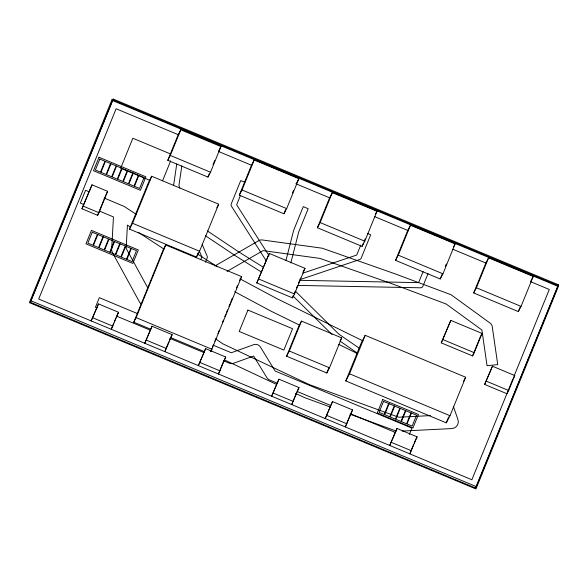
<?xml version="1.0" encoding="UTF-8"?>
<svg xmlns="http://www.w3.org/2000/svg" width="588" height="588" viewBox="0 0 588 588"><rect width="100%" height="100%" fill="white"/><g stroke="black" fill="none" stroke-linecap="round" stroke-linejoin="round"><path stroke-width="0.88" d="M176.76 163.934L173.614 185.257A2.661 2.536 27.7 0 0 173.592 185.514M181.839 165.831L178.928 185.543L179.899 188.116M285.959 260.535L293.655 230.327L303.261 206.653L308.178 208.703L298.733 231.907L290.832 262.909M30.333 302.276L113.197 99.049L558.416 284.798L476.302 486.607L475.552 488.033L30.333 302.276L113.197 99.049M81.953 208.784L92.015 184.816L107.641 191.335L98.946 212.716L97.586 215.304L81.953 208.784L92.015 184.816M97.586 215.304L105.95 194.753M98.468 303.908L91.177 320.916L98.468 303.908L118.563 312.294L111.272 329.295L113.602 323.576M129.5 229.129L148.639 182.096L151.697 176.26L218.685 204.212L199.545 251.245L196.488 257.074L129.5 229.129L132.565 223.293L151.697 176.26M167.771 160.311L178.208 134.659L180.759 129.801L220.948 146.566L210.511 172.225L207.961 177.084L167.771 160.311L170.322 155.452L180.759 129.801M162.56 180.788L170.682 160.833M114.27 321.945L115.932 317.858M150.631 329.214L133.763 322.173L163.339 249.488L165.72 244.953L241.631 276.625L210.871 351.58M133.763 322.173L136.144 317.638L165.72 244.953M207.961 177.084L209.306 173.769M213.01 164.669L214.694 160.531M152.057 326.266L144.766 343.274L152.057 326.266L172.152 334.653L164.861 351.653L168.852 341.849M196.826 256.236L198.193 252.877M200.817 259.44L201.846 256.912L199.354 251.025M169.52 340.209L170.513 337.762M205.425 262.226L207.145 258.014A2.661 2.536 27.7 0 0 207.116 256.096L202.118 244.27M239.301 195.157L251.473 165.228L254.2 160.046L298.851 178.678L286.672 208.608L283.953 213.789L239.301 195.157L242.021 189.975L254.2 160.046M240.316 195.753L236.641 204.786L269.084 255.78M205.638 348.625L198.354 365.626L205.638 348.625L225.733 357.004L218.449 374.012L224.101 360.121M210.71 351.315L211.739 348.78M212.43 347.089L213.459 344.553M214.833 341.172L215.869 338.637M217.928 333.565L219.309 330.184M222.404 322.577L223.433 320.041M224.807 316.66L225.843 314.124M226.527 312.434L227.563 309.898M228.938 306.517L229.967 303.981M230.658 302.291L232.378 298.065M236.501 287.922L237.53 285.393M283.953 213.789L285.643 209.629M292.412 193.004L293.427 190.512M256.787 282.968L269.267 253.428L304.988 268.334L294.551 293.985L292.508 297.873L256.787 282.968L269.267 253.428M317.417 227.747L329.596 197.818L332.316 192.636L376.974 211.268L364.795 241.198L362.068 246.379L317.417 227.747L320.137 222.565L332.316 192.636M292.508 297.873L293.522 295.389M294.191 293.735L295.205 291.251M296.55 287.944L297.557 285.459M298.572 282.975L300.593 278.014M286.591 356.21L298.77 326.281L301.49 321.099L341.679 337.872L329.5 367.801L326.781 372.983L286.591 356.21L289.311 351.029L301.49 321.099M278.918 379.194L271.627 396.202L278.918 379.194L299.013 387.58L291.721 404.588L297.043 391.505M360.738 245.137L356.703 255.052L302.945 273.141M362.068 246.379L363.428 243.057M364.104 241.396L365.119 238.897M326.781 372.983L328.81 367.992M332.507 401.553L325.223 418.56L332.507 401.553L352.602 409.939L345.318 426.947L350.97 413.048M345.788 380.921L361.451 342.444L365.192 335.314L465.667 377.239L450.011 415.716L446.27 422.845L345.788 380.921L349.537 373.799L365.192 335.314M395.562 260.352L407.741 230.422L410.461 225.241L455.119 243.873L442.94 273.802L440.221 278.984L395.562 260.352L398.282 255.17L410.461 225.241M423.11 271.575L418.612 282.637L299.52 280.322M428.049 273.567L422.882 286.26A2.661 2.536 27.7 0 1 420.479 287.797L297.785 285.415M440.221 278.984L442.25 274.001M445.292 266.518L446.307 264.019M397.01 428.468L389.726 445.469L397.01 428.468L417.105 436.847L409.821 453.855L413.474 444.866M441.287 342.87L450.812 320.386L482.072 333.433L474.244 352.675L472.546 355.909L441.287 342.87L450.812 320.386M409.314 434.517L411.923 428.101L275.177 371.05L260.411 347.03A5.446 5.189 27.7 0 0 253.773 344.656L231.29 352.741L213.525 345.325M473.678 292.949L485.857 263.02L488.584 257.831L533.235 276.463L521.056 306.392L518.337 311.581L473.678 292.949L476.405 287.76L488.584 257.831M414.143 443.227L415.143 440.78M472.546 355.909L480.374 336.674M446.27 422.845L448.651 416.988M484.652 384.434L492.443 366.228L514.772 375.541L508.686 390.505L506.981 393.747L484.652 384.434L492.443 366.228M518.337 311.581L520.365 306.591M512.655 379.517L471.877 479.749L38.705 299.02L116.123 108.758L178.855 134.931M514.037 376.122L549.295 289.48L530.641 281.703M475.552 488.033L558.416 284.798M106.281 193.93L107.641 191.335M116.931 315.403L118.563 312.294M218.398 151.432L220.948 146.566M216.774 207.858L218.685 204.212M170.924 336.983L172.152 334.653M239.647 280.41L241.631 276.625M296.521 183.118L298.851 178.678M224.917 358.562L225.733 357.004M302.945 272.215L304.988 268.334M375.416 214.23L376.974 211.268M297.381 390.689L299.013 387.58M340.129 340.834L341.679 337.872M351.381 412.269L352.602 409.939M453.561 246.835L455.119 243.873M415.473 439.964L417.105 436.847M480.8 335.858L482.072 333.433M463.587 381.2L465.667 377.239M530.516 281.652L533.235 276.463M513.074 378.782L514.772 375.541M214.987 265.93L258.852 240.617A5.446 5.189 27.7 0 1 262.285 239.963L322.217 248.209L395.871 274.118L450.386 294.485A5.446 5.189 27.7 0 1 451.746 295.213L490.039 323.069A5.446 5.189 27.7 0 1 492.259 326.7L497.727 364.619L487.048 365.67L481.903 330.008L446.138 303.989L392.505 283.953L319.997 258.419L263.049 250.606L227.019 271.399M300.549 279.44L359.687 259.543A2.661 2.536 27.7 0 0 361.194 258.139L370.697 234.788L367.419 233.421M430.482 415.606L398.657 417.215L309.457 384.655L222.676 343.745L215.914 339.063M402.074 431.077L451.797 428.571A7.262 6.924 27.7 0 0 457.942 419.589L453.444 406.573M330.294 407.006L304.555 397.613L295.646 393.445M350.036 414.217L395.518 430.813A7.262 6.924 27.7 0 0 396.238 431.033M112.448 100.467L557.667 286.224M218.699 151.55L251.752 165.346M295.837 183.735L329.743 197.884M374.666 216.627L408.579 230.775M452.657 249.165L485.717 262.961M244.836 182.28L240.742 180.567L231.238 203.926A2.661 2.536 27.7 0 0 231.474 206.234L266.188 260.8M170.535 153.968L132.859 138.246L120.68 168.175L149.984 180.398M170.322 155.452L210.511 172.225M242.021 189.975L286.672 208.608M320.137 222.565L364.795 241.198M398.282 255.17L442.94 273.802M476.405 287.76L521.056 306.392M88.942 191.695L85.561 190.284L80.343 203.11L83.658 204.492M104.12 198.024L124.171 206.425L136.276 214.377M442.985 339.629L474.244 352.675M132.565 223.293L199.545 251.245M99.387 211.055L113.455 216.928L111.676 249.033A7.262 6.924 27.7 0 0 112.543 252.781L139.51 302.048A7.262 6.924 27.7 0 0 141.26 304.172M258.823 279.079L294.551 293.985M83.32 206.19L98.946 212.716M486.357 381.193L508.686 390.505M349.537 373.799L450.011 415.716M289.311 351.029L329.5 367.801M137.394 313.566L99.328 297.682L95.41 307.303L97.108 308.009M136.144 317.638L212.062 349.316M170.873 337.659L204.617 351.734M116.608 316.146L150.528 330.294M170.028 338.431L203.94 352.579M223.447 360.716L229.379 363.193A5.446 5.189 27.7 0 0 233.377 363.318L253.612 356.049L266.93 377.716A5.446 5.189 27.7 0 0 269.569 379.966L277.168 383.133M297.425 391.586L330.346 405.323M350.61 413.776L395.342 432.437M92.808 317.807L112.911 326.186M146.397 340.158L166.492 348.544M199.986 362.517L220.081 370.903M273.266 393.093L293.361 401.472M326.854 415.451L346.949 423.838M391.358 442.36L411.453 450.746M31.076 300.85L476.302 486.607M224.528 359.922L276.625 384.478M299.542 325.135L270.715 311.008L234.693 291.699M362.943 340.893L277.146 298.748L240.058 278.874M338.732 344.347L357.526 353.66M263.49 267.342L238.662 251.833L207.461 230.966M261.528 272.104L235.832 256.045L205.366 235.67M197.561 254.075L217.479 266.776M163.964 249.077L138.768 232.62M130.455 227.13L127.427 225.131L126.141 248.364L147.831 287.98M359.731 348.552L338.761 334.058L295.301 291.075M340.143 341.187L357.467 353.168M292.949 295.918L331.992 334.535M112.036 99.548L29.4 302.644L475.964 488.951L558.6 285.864L112.036 99.548M99.004 157.253L93.521 170.718L140.407 190.284L145.89 176.812L99.004 157.253M99.82 159.091L95.381 169.991L100.519 172.137L104.958 161.237L99.82 159.091M105.399 161.421L100.967 172.321L106.097 174.467L110.537 163.56L105.399 161.421M110.985 163.751L106.546 174.651L111.683 176.797L116.115 165.889L110.985 163.751M116.564 166.081L112.132 176.981L117.262 179.127L121.701 168.219L116.564 166.081M91.456 230.378L85.973 243.844L132.859 263.409L138.342 249.937L91.456 230.378M92.272 232.216L87.832 243.123L92.97 245.262L97.402 234.362L92.272 232.216M122.15 168.411L117.71 179.311L122.848 181.449L127.28 170.549L122.15 168.411M97.851 234.546L93.418 245.453L98.549 247.592L102.988 236.692L97.851 234.546M127.728 170.733L123.296 181.641L128.427 183.779L132.866 172.879L127.728 170.733M103.437 236.876L98.997 247.776L104.135 249.922L108.567 239.022L103.437 236.876M133.314 173.063L128.875 183.971L134.013 186.109L138.445 175.209L133.314 173.063M109.015 239.206L104.583 250.106L109.713 252.252L114.153 241.345L109.015 239.206M138.893 175.393L134.454 186.293L139.591 188.439L144.031 177.539L138.893 175.393M114.601 241.536L110.162 252.436L115.299 254.582L119.731 243.675L114.601 241.536M120.18 243.866L115.74 254.766L120.878 256.912L125.317 246.004L120.18 243.866M125.766 246.196L121.326 257.096L126.464 259.234L130.896 248.334L125.766 246.196M131.344 248.518L126.905 259.426L132.043 261.564L136.482 250.664L131.344 248.518M247.908 310.067L239.213 331.441L283.864 350.073L292.567 328.699L247.908 310.067M382.707 399.568L377.231 413.041L412.952 427.946L418.435 414.474L382.707 399.568M383.523 401.413L379.091 412.313L384.229 414.459L388.661 403.552L383.523 401.413M389.109 403.743L384.67 414.643L389.807 416.789L394.247 405.882L389.109 403.743M394.688 406.073L390.256 416.973L395.393 419.119L399.825 408.212L394.688 406.073M400.274 408.403L395.834 419.303L400.972 421.442L405.411 410.542L400.274 408.403M405.852 410.725L401.42 421.633L406.551 423.772L410.99 412.872L405.852 410.725M411.438 413.055L406.999 423.963L412.137 426.102L416.569 415.201L411.438 413.055"/></g></svg>
